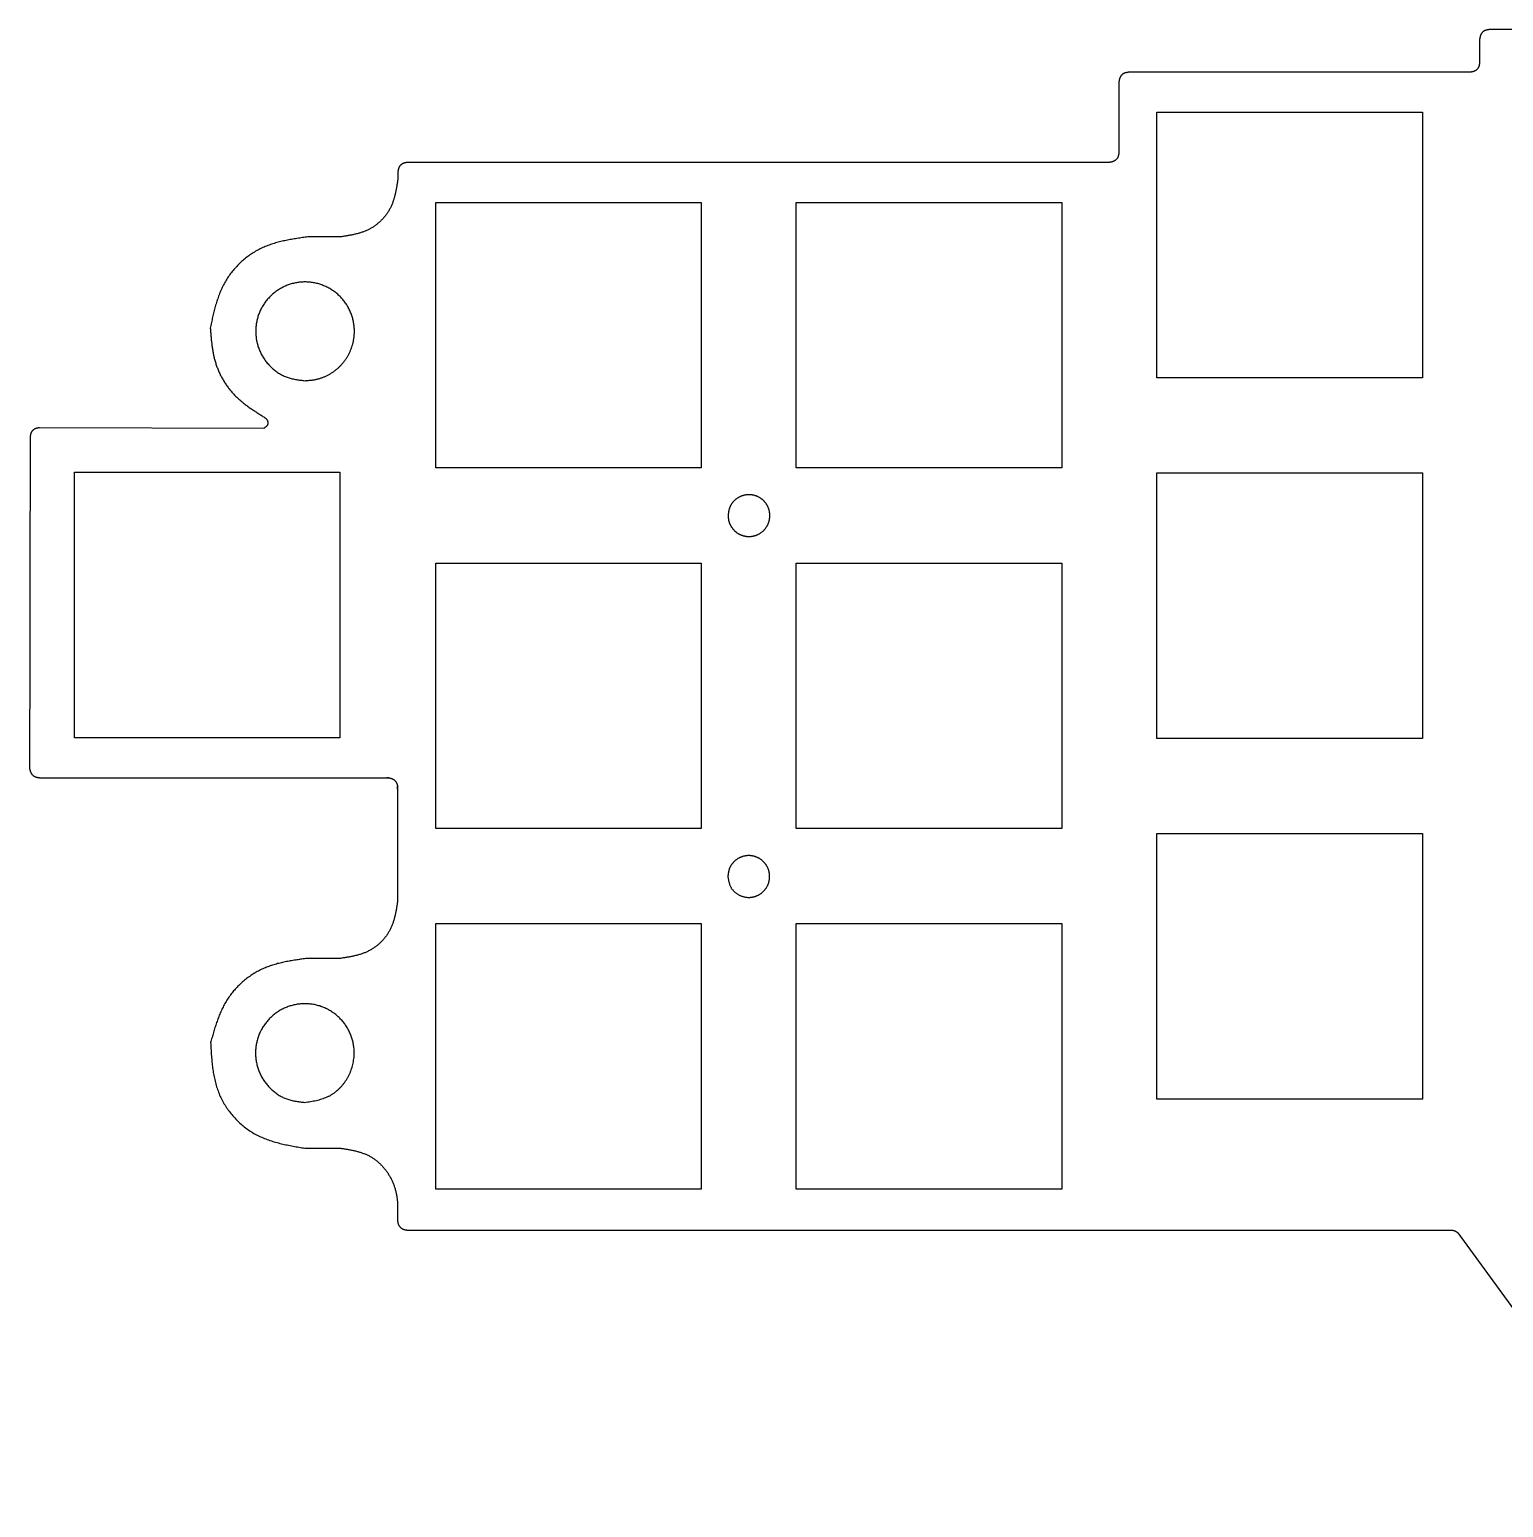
# Model space of a CAD drawing. Extents: x 29 to 184, y 142 to 240.
# Drawn here: x 28.8 to 106.5, y 156.7 to 234.5 of the extents above; entities that cross this region are included whole.
import ezdxf

# ---------------------------------------------------------------- set-up
doc = ezdxf.new("R2010")
doc.units = 0
doc.layers.get('0').update_dxf_attribs({"linetype": 'CONTINUOUS'})

msp = doc.modelspace()

# ---------------------------------------------------------------- linework, layer by layer
at = {"color": 1}
for points in [[(122.695516, 234.543752), (105.716746, 234.543752)], [(105.208759, 234.039292), (105.208759, 232.801074)], [(104.70077, 232.296614), (86.709553, 232.296614)], [(86.201566, 231.788627), (86.201566, 228.052803)], [(85.69358, 227.544816), (48.71281, 227.544816)], [(48.204823, 227.029773), (48.204823, 226.631144)], [(45.199231, 223.622024), (43.470663, 223.622024)], [(41.145915, 213.529305), (29.335211, 213.564582)], [(29.335211, 195.125349), (47.714474, 195.125349)], [(48.19424, 194.687916), (48.19424, 188.609707)], [(45.192177, 185.607641), (43.428332, 185.607641)], [(43.311918, 175.606643), (45.195704, 175.606643)], [(48.705753, 171.292278), (103.70949, 171.292278)], [(104.062259, 171.144114), (114.61005, 156.680587)]]:
    msp.add_lwpolyline(points, dxfattribs=at)
for points in [[(88.206599, 230.189277), (102.194805, 230.189277), (102.194805, 216.201073), (88.206599, 216.201073)], [(50.202801, 225.437482), (64.191004, 225.437482), (64.191004, 211.449276), (50.202801, 211.449276)], [(69.202938, 225.437482), (83.191141, 225.437482), (83.191141, 211.449276), (69.202938, 211.449276)], [(31.163861, 211.217363), (45.152067, 211.217363), (45.152067, 197.22916), (31.163861, 197.22916)], [(88.206599, 211.185613), (102.194805, 211.185613), (102.194805, 197.19741), (88.206599, 197.19741)], [(50.202801, 206.437342), (64.191004, 206.437342), (64.191004, 192.449139), (50.202801, 192.449139)], [(69.202938, 206.437342), (83.191141, 206.437342), (83.191141, 192.449139), (69.202938, 192.449139)], [(88.206599, 192.185479), (102.194805, 192.185479), (102.194805, 178.197273), (88.206599, 178.197273)], [(50.202801, 187.437211), (64.191004, 187.437211), (64.191004, 173.449008), (50.202801, 173.449008)], [(69.202938, 187.437211), (83.191141, 187.437211), (83.191141, 173.449008), (69.202938, 173.449008)]]:
    msp.add_lwpolyline(points, close=True, dxfattribs=at)
for points, knots in [([(105.716746, 234.543752), (105.706894, 234.542267), (105.68719, 234.539297), (105.65767, 234.534608), (105.628344, 234.52947), (105.599261, 234.523662), (105.570491, 234.516939), (105.542089, 234.509049), (105.514183, 234.499767), (105.486928, 234.488927), (105.460572, 234.47639), (105.435327, 234.462033), (105.411253, 234.44604), (105.388221, 234.428425), (105.366303, 234.409308), (105.345603, 234.388755), (105.326329, 234.366975), (105.308552, 234.344069), (105.292389, 234.32011), (105.277856, 234.294969), (105.265138, 234.268704), (105.254113, 234.241529), (105.244641, 234.213692), (105.236558, 234.185348), (105.229641, 234.156628), (105.223637, 234.127588), (105.218301, 234.0983), (105.213413, 234.068815), (105.21031, 234.049133), (105.208759, 234.039292)], [0, 0, 0, 0, 0.02989, 0.059778, 0.089668, 0.119204, 0.14874, 0.178283, 0.207605, 0.236923, 0.266224, 0.29509, 0.323974, 0.352864, 0.382017, 0.411164, 0.440316, 0.469205, 0.498088, 0.526953, 0.556248, 0.585561, 0.614879, 0.644418, 0.67395, 0.703482, 0.73337, 0.763256, 0.793144, 0.793144, 0.793144, 0.793144]), ([(86.709553, 232.296614), (86.699687, 232.295065), (86.679955, 232.291968), (86.650394, 232.287088), (86.621028, 232.281762), (86.591909, 232.275768), (86.563108, 232.268863), (86.534681, 232.260795), (86.506756, 232.251341), (86.479488, 232.240335), (86.453124, 232.227638), (86.427877, 232.213129), (86.403807, 232.196989), (86.380783, 232.179235), (86.35888, 232.159982), (86.338197, 232.1393), (86.318945, 232.117397), (86.301191, 232.094373), (86.285051, 232.070302), (86.270542, 232.045056), (86.257846, 232.018692), (86.246839, 231.991425), (86.237385, 231.9635), (86.229317, 231.935072), (86.222412, 231.906271), (86.216418, 231.877151), (86.211092, 231.847786), (86.206212, 231.818225), (86.203115, 231.798493), (86.201566, 231.788627)], [0, 0, 0, 0, 0.029961, 0.05992, 0.089882, 0.11949, 0.149098, 0.178713, 0.208109, 0.237501, 0.266876, 0.295821, 0.324783, 0.353752, 0.382983, 0.412208, 0.441439, 0.470408, 0.499371, 0.528316, 0.55769, 0.587082, 0.616478, 0.646094, 0.675702, 0.705311, 0.735272, 0.765231, 0.795191, 0.795191, 0.795191, 0.795191]), ([(105.208759, 232.801074), (105.207208, 232.791232), (105.204105, 232.771549), (105.199216, 232.742062), (105.193881, 232.712771), (105.187877, 232.683728), (105.18096, 232.655006), (105.172877, 232.62666), (105.163405, 232.59882), (105.152379, 232.571642), (105.139661, 232.545373), (105.125129, 232.520228), (105.108967, 232.496266), (105.09119, 232.473356), (105.071917, 232.451573), (105.051217, 232.431016), (105.029299, 232.411896), (105.006266, 232.39428), (104.982191, 232.378285), (104.956945, 232.363929), (104.930589, 232.351394), (104.903335, 232.340558), (104.87543, 232.33128), (104.847028, 232.323395), (104.818258, 232.316678), (104.789174, 232.310877), (104.759847, 232.305745), (104.730326, 232.301062), (104.710622, 232.298097), (104.70077, 232.296614)], [0, 0, 0, 0, 0.02989, 0.059778, 0.089668, 0.119203, 0.148737, 0.178279, 0.207599, 0.236915, 0.266214, 0.295081, 0.323967, 0.352858, 0.382013, 0.411162, 0.440317, 0.469209, 0.498095, 0.526962, 0.55626, 0.585576, 0.614896, 0.644439, 0.673973, 0.703508, 0.733398, 0.763286, 0.793175, 0.793175, 0.793175, 0.793175]), ([(48.71281, 227.544816), (48.702855, 227.543241), (48.682947, 227.54009), (48.653121, 227.535125), (48.623497, 227.529706), (48.594126, 227.523609), (48.565082, 227.516584), (48.536422, 227.508375), (48.508278, 227.498755), (48.48081, 227.487558), (48.45427, 227.474642), (48.428876, 227.459886), (48.404687, 227.443477), (48.381572, 227.425431), (48.359603, 227.40587), (48.338884, 227.384864), (48.319628, 227.362628), (48.301903, 227.339265), (48.285829, 227.314853), (48.271424, 227.289257), (48.258876, 227.262542), (48.248058, 227.234921), (48.238828, 227.206648), (48.231015, 227.177877), (48.224391, 227.148738), (48.218699, 227.119286), (48.21369, 227.08959), (48.209137, 227.059699), (48.206261, 227.039749), (48.204823, 227.029773)], [0, 0, 0, 0, 0.030235, 0.060469, 0.090705, 0.120578, 0.15045, 0.18033, 0.209983, 0.239632, 0.269263, 0.298456, 0.327666, 0.356883, 0.38637, 0.41585, 0.445336, 0.474553, 0.503764, 0.532956, 0.562587, 0.592237, 0.62189, 0.651771, 0.681643, 0.711516, 0.741751, 0.771985, 0.802221, 0.802221, 0.802221, 0.802221]), ([(86.201566, 228.052803), (86.200017, 228.042937), (86.19692, 228.023205), (86.192041, 227.993644), (86.186715, 227.964278), (86.180721, 227.935159), (86.173816, 227.906358), (86.165748, 227.87793), (86.156294, 227.850005), (86.145287, 227.822736), (86.132591, 227.796373), (86.118082, 227.771126), (86.101943, 227.747056), (86.084188, 227.724032), (86.064936, 227.702129), (86.044253, 227.681446), (86.02235, 227.662194), (85.999326, 227.644439), (85.975255, 227.6283), (85.950009, 227.613791), (85.923645, 227.601094), (85.896377, 227.590088), (85.868452, 227.580634), (85.840025, 227.572566), (85.811224, 227.565661), (85.782105, 227.559667), (85.752739, 227.554341), (85.723178, 227.549462), (85.703446, 227.546365), (85.69358, 227.544816)], [0, 0, 0, 0, 0.029961, 0.05992, 0.089882, 0.11949, 0.149098, 0.178714, 0.20811, 0.237502, 0.266877, 0.295822, 0.324784, 0.353753, 0.382984, 0.412209, 0.44144, 0.470409, 0.499372, 0.528317, 0.557691, 0.587083, 0.616479, 0.646095, 0.675702, 0.705311, 0.735272, 0.765231, 0.795192, 0.795192, 0.795192, 0.795192]), ([(48.204823, 226.631144), (48.195713, 226.572714), (48.177495, 226.455859), (48.14878, 226.280792), (48.117419, 226.10688), (48.0821, 225.934425), (48.041381, 225.763849), (47.993764, 225.595481), (47.937933, 225.430083), (47.872902, 225.268571), (47.797854, 225.112411), (47.712059, 224.962861), (47.6166, 224.820272), (47.511568, 224.683878), (47.39766, 224.554118), (47.275275, 224.431586), (47.145652, 224.317524), (47.009384, 224.212329), (46.86691, 224.116701), (46.717463, 224.030731), (46.561395, 223.955501), (46.399963, 223.890284), (46.234635, 223.834263), (46.066325, 223.786453), (45.895799, 223.74554), (45.723387, 223.710024), (45.549514, 223.678465), (45.374482, 223.649551), (45.257649, 223.6312), (45.199231, 223.622024)], [0, 0, 0, 0, 0.177406, 0.354801, 0.532208, 0.707523, 0.882837, 1.058198, 1.232255, 1.406286, 1.580216, 1.751596, 1.923081, 2.094604, 2.267679, 2.440716, 2.613791, 2.785312, 2.956796, 3.128175, 3.302099, 3.476126, 3.650177, 3.825535, 4.000846, 4.176158, 4.353563, 4.530956, 4.708358, 4.708358, 4.708358, 4.708358]), ([(43.470663, 223.622024), (43.374443, 223.608429), (43.182009, 223.58124), (42.893669, 223.538243), (42.607064, 223.490998), (42.322641, 223.437406), (42.041026, 223.375168), (41.7627, 223.301905), (41.488812, 223.215498), (41.220764, 223.114324), (40.960845, 222.997016), (40.710991, 222.862338), (40.471806, 222.711921), (40.242108, 222.545916), (40.022621, 222.365373), (39.81429, 222.170892), (39.619097, 221.964325), (39.437706, 221.746571), (39.271215, 221.518284), (39.119693, 221.278271), (38.984809, 221.027024), (38.865462, 220.766558), (38.760446, 220.499253), (38.668238, 220.226616), (38.586803, 219.949942), (38.513801, 219.669873), (38.446982, 219.38719), (38.384281, 219.102484), (38.343938, 218.912372), (38.323766, 218.817313)], [0, 0, 0, 0, 0.291527, 0.583037, 0.874566, 1.162893, 1.451218, 1.739616, 2.026035, 2.312416, 2.598643, 2.880867, 3.163251, 3.44569, 3.730522, 4.015297, 4.300129, 4.582568, 4.864952, 5.147176, 5.433403, 5.719783, 6.006203, 6.2946, 6.582925, 6.871252, 7.162781, 7.454291, 7.745818, 7.745818, 7.745818, 7.745818]), ([(43.318973, 216.044548), (43.280998, 216.048929), (43.205049, 216.057692), (43.091206, 216.071525), (42.977869, 216.086691), (42.865149, 216.103854), (42.753201, 216.123722), (42.642214, 216.147005), (42.532468, 216.174361), (42.424323, 216.206381), (42.318362, 216.243608), (42.215092, 216.286546), (42.114667, 216.334715), (42.016496, 216.388093), (41.920753, 216.446376), (41.827586, 216.509306), (41.737263, 216.576488), (41.64986, 216.647664), (41.565484, 216.722631), (41.483945, 216.801455), (41.405373, 216.883985), (41.329981, 216.970149), (41.258398, 217.059304), (41.190766, 217.151304), (41.127217, 217.245988), (41.067843, 217.343281), (41.012793, 217.443022), (40.962202, 217.545033), (40.916162, 217.649238), (40.874828, 217.755459), (40.838238, 217.863466), (40.806425, 217.973035), (40.779425, 218.083945), (40.757282, 218.195982), (40.740044, 218.308886), (40.727746, 218.422442), (40.720433, 218.536435), (40.718166, 218.649939), (40.720882, 218.762732), (40.728433, 218.874604), (40.740798, 218.986034), (40.757936, 219.096818), (40.779805, 219.206753), (40.806367, 219.315644), (40.83758, 219.423288), (40.873401, 219.529481), (40.914037, 219.634662), (40.959543, 219.738581), (41.009888, 219.841009), (41.06468, 219.941143), (41.123794, 220.038801), (41.187113, 220.133799), (41.254511, 220.225947), (41.325865, 220.315063), (41.401056, 220.400965), (41.479962, 220.483465), (41.562457, 220.562375), (41.648352, 220.637568), (41.737463, 220.708925), (41.829606, 220.776323), (41.924601, 220.839642), (42.022259, 220.898755), (42.122399, 220.953545), (42.224836, 221.003889), (42.328769, 221.049392), (42.433968, 221.090026), (42.540184, 221.125846), (42.647847, 221.157056), (42.756753, 221.183617), (42.866698, 221.205486), (42.977478, 221.222624), (43.08889, 221.23499), (43.200729, 221.242544), (43.313471, 221.245261), (43.426907, 221.242995), (43.540814, 221.235685), (43.654299, 221.223388), (43.767146, 221.206146), (43.879142, 221.184), (43.990063, 221.156994), (44.099697, 221.125171), (44.207828, 221.088571), (44.314238, 221.047238), (44.418705, 221.001213), (44.521041, 220.950624), (44.621064, 220.895597), (44.718591, 220.836255), (44.813442, 220.77272), (44.905429, 220.705118), (44.994372, 220.633573), (45.080088, 220.558208), (45.161907, 220.479615), (45.239715, 220.397993), (45.313464, 220.313593), (45.383509, 220.226089), (45.449733, 220.135654), (45.512016, 220.042457), (45.570246, 219.946665), (45.624303, 219.848448), (45.674071, 219.747981), (45.719708, 219.64481), (45.760996, 219.539072), (45.797801, 219.430955), (45.829833, 219.321332), (45.857062, 219.210424), (45.879446, 219.09844), (45.896939, 218.98564), (45.90951, 218.872237), (45.917118, 218.758455), (45.919432, 218.65715), (45.918183, 218.568556), (45.914879, 218.492724), (45.909352, 218.417048), (45.901615, 218.341589), (45.891679, 218.26641), (45.879554, 218.19156), (45.865251, 218.117105), (45.848783, 218.043107), (45.830212, 217.969821), (45.809571, 217.897304), (45.786902, 217.825609), (45.762173, 217.754591), (45.735406, 217.684309), (45.706625, 217.614819), (45.675852, 217.54618), (45.643112, 217.478451), (45.608428, 217.411688), (45.571722, 217.34577), (45.532999, 217.280765), (45.492279, 217.216737), (45.449711, 217.15393), (45.405334, 217.092395), (45.359184, 217.032186), (45.311304, 216.973367), (45.261733, 216.915991), (45.210507, 216.860113), (45.157662, 216.805789), (45.103238, 216.753074), (45.047298, 216.701996), (44.989879, 216.652559), (44.93104, 216.604791), (44.870844, 216.558716), (44.809328, 216.514336), (44.746546, 216.471676), (44.682559, 216.430756), (44.617607, 216.391703), (44.551757, 216.35452), (44.485037, 216.319276), (44.417367, 216.285999), (44.348779, 216.254774), (44.2793, 216.2257), (44.209021, 216.198903), (44.137992, 216.174481), (44.066273, 216.152542), (43.993676, 216.133134), (43.920264, 216.116402), (43.846191, 216.102075), (43.771644, 216.089876), (43.696732, 216.079516), (43.621537, 216.070692), (43.546114, 216.063091), (43.470508, 216.056401), (43.394752, 216.05032), (43.344233, 216.046472), (43.318973, 216.044548)], [0, 0, 0, 0, 0.114681, 0.229357, 0.344037, 0.457712, 0.571388, 0.685085, 0.797853, 0.910608, 1.023322, 1.134619, 1.245959, 1.357312, 1.469711, 1.582095, 1.694475, 1.807307, 1.920141, 2.03298, 2.147439, 2.261895, 2.376349, 2.490346, 2.604344, 2.718343, 2.832176, 2.946007, 3.059834, 3.173831, 3.287831, 3.401833, 3.516002, 3.630169, 3.744338, 3.85853, 3.972721, 4.086908, 4.198999, 4.311091, 4.423183, 4.535238, 4.647293, 4.759348, 4.871386, 4.983423, 5.095459, 5.209552, 5.323648, 5.437746, 5.551877, 5.666006, 5.780137, 5.894262, 6.008387, 6.122509, 6.236628, 6.35075, 6.464872, 6.579, 6.693127, 6.807255, 6.921359, 7.035463, 7.149563, 7.26162, 7.373679, 7.485738, 7.597803, 7.709868, 7.821933, 7.933993, 8.046052, 8.15811, 8.272212, 8.386317, 8.500423, 8.614551, 8.728678, 8.842806, 8.956927, 9.071048, 9.185165, 9.299283, 9.413404, 9.527526, 9.641654, 9.755782, 9.869911, 9.984013, 10.098114, 10.212211, 10.324257, 10.436304, 10.548352, 10.660411, 10.77247, 10.884529, 10.996613, 11.108696, 11.220777, 11.334948, 11.449123, 11.563297, 11.677459, 11.79162, 11.905787, 12.019798, 12.133803, 12.247788, 12.323686, 12.399577, 12.475467, 12.551287, 12.627109, 12.702932, 12.77873, 12.854527, 12.930324, 13.005506, 13.080689, 13.155872, 13.231075, 13.306279, 13.381483, 13.456707, 13.531931, 13.607155, 13.683023, 13.758891, 13.83476, 13.910611, 13.986461, 14.062313, 14.138107, 14.213902, 14.289695, 14.365434, 14.441175, 14.516915, 14.592711, 14.668506, 14.744301, 14.820244, 14.896187, 14.972132, 15.04758, 15.123026, 15.198472, 15.273774, 15.349077, 15.424385, 15.499376, 15.574364, 15.649339, 15.724765, 15.800201, 15.875641, 15.951352, 16.027057, 16.102761, 16.17876, 16.254758, 16.330757, 16.330757, 16.330757, 16.330757]), ([(38.323766, 218.817313), (38.329405, 218.745576), (38.340684, 218.602105), (38.35885, 218.386997), (38.379469, 218.172536), (38.403756, 217.958882), (38.432988, 217.746261), (38.468466, 217.534819), (38.51142, 217.324999), (38.562925, 217.117376), (38.623953, 216.913016), (38.695438, 216.712744), (38.776821, 216.516958), (38.868035, 216.325156), (38.968715, 216.137769), (39.078655, 215.955269), (39.197243, 215.778671), (39.324159, 215.608377), (39.459193, 215.444911), (39.602819, 215.288098), (39.754948, 215.138618), (39.914412, 214.99603), (40.079817, 214.859976), (40.250147, 214.729768), (40.424452, 214.604549), (40.601933, 214.483146), (40.782021, 214.364882), (40.963161, 214.247459), (41.094597, 214.167202), (41.170902, 214.11576), (41.195706, 214.098706), (41.219813, 214.081229), (41.24303, 214.063109), (41.265041, 214.044023), (41.285532, 214.023633), (41.304092, 214.001773), (41.320379, 213.978485), (41.33399, 213.953768), (41.344469, 213.927781), (41.352059, 213.900997), (41.357073, 213.873368), (41.359625, 213.845183), (41.359625, 213.816661), (41.357073, 213.788477), (41.352059, 213.760848), (41.34447, 213.734064), (41.333991, 213.708078), (41.320379, 213.683361), (41.304092, 213.660072), (41.285532, 213.638212), (41.265041, 213.617821), (41.243031, 213.598735), (41.219814, 213.580615), (41.195704, 213.563141), (41.17091, 213.546071), (41.154247, 213.534894), (41.145915, 213.529305)], [0, 0, 0, 0, 0.215874, 0.431741, 0.647615, 0.862201, 1.076787, 1.291404, 1.505281, 1.719142, 1.932948, 2.144839, 2.356792, 2.568762, 2.781739, 2.994697, 3.207674, 3.419644, 3.631596, 3.843487, 4.057293, 4.271154, 4.485031, 4.699648, 4.914234, 5.12882, 5.344693, 5.56056, 5.776435, 5.806533, 5.836629, 5.866735, 5.895848, 5.924955, 5.954083, 5.982484, 6.010873, 6.039199, 6.066942, 6.094745, 6.122574, 6.151066, 6.179531, 6.208023, 6.235852, 6.263655, 6.291398, 6.319724, 6.348113, 6.376515, 6.405642, 6.43475, 6.463862, 6.493968, 6.524065, 6.554163, 6.554163, 6.554163, 6.554163]), ([(29.335211, 213.564582), (29.325452, 213.563436), (29.305934, 213.561143), (29.276684, 213.557465), (29.247621, 213.553326), (29.218788, 213.548502), (29.190249, 213.542739), (29.162053, 213.535778), (29.134324, 213.527389), (29.107218, 213.5174), (29.080984, 213.505666), (29.055837, 213.492057), (29.031843, 213.476767), (29.008868, 213.459819), (28.98699, 213.441336), (28.966314, 213.421382), (28.947064, 213.400175), (28.929309, 213.377817), (28.913176, 213.354382), (28.898681, 213.329734), (28.88602, 213.303933), (28.875073, 213.277199), (28.865702, 213.249786), (28.857742, 213.221855), (28.850966, 213.193539), (28.845118, 213.164896), (28.839947, 213.135998), (28.83523, 213.106899), (28.832244, 213.087475), (28.830751, 213.077762)], [0, 0, 0, 0, 0.029479, 0.058957, 0.088437, 0.117542, 0.146647, 0.17576, 0.204638, 0.233512, 0.262367, 0.29078, 0.319212, 0.347651, 0.376366, 0.405074, 0.433789, 0.462228, 0.49066, 0.519074, 0.54793, 0.576804, 0.605683, 0.634797, 0.663902, 0.693008, 0.722488, 0.751965, 0.781445, 0.781445, 0.781445, 0.781445]), ([(28.830751, 213.077762), (28.830503, 212.86461), (28.830007, 212.438306), (28.829258, 211.798851), (28.828499, 211.159395), (28.827724, 210.51994), (28.826929, 209.880484), (28.826108, 209.241029), (28.825257, 208.601573), (28.82437, 207.962118), (28.823336, 207.249263), (28.822129, 206.463009), (28.820737, 205.603356), (28.819282, 204.743703), (28.817777, 203.88405), (28.81623, 203.024397), (28.814654, 202.164744), (28.813057, 201.305091), (28.811451, 200.445439), (28.810106, 199.725035), (28.809026, 199.143881), (28.808208, 198.701976), (28.807393, 198.260072), (28.806579, 197.818167), (28.805768, 197.376262), (28.804957, 196.934357), (28.804148, 196.492452), (28.803339, 196.050548), (28.8028, 195.755945), (28.802531, 195.608643)], [0, 0, 0, 0, 0.639456, 1.278912, 1.918368, 2.557824, 3.19728, 3.836736, 4.476192, 5.115648, 5.755104, 6.614759, 7.474413, 8.334067, 9.193721, 10.053376, 10.91303, 11.772684, 12.632338, 13.491993, 13.933898, 14.375804, 14.81771, 15.259615, 15.701521, 16.143426, 16.585332, 17.027237, 17.469142, 17.469142, 17.469142, 17.469142]), ([(65.606915, 208.936253), (65.60877, 208.952329), (65.612479, 208.984481), (65.618335, 209.032675), (65.624756, 209.080655), (65.632021, 209.128374), (65.640432, 209.175765), (65.650289, 209.22275), (65.66187, 209.26921), (65.675425, 209.314992), (65.691185, 209.35985), (65.709362, 209.403568), (65.729754, 209.446082), (65.752351, 209.487641), (65.777025, 209.528173), (65.803665, 209.567614), (65.832106, 209.605851), (65.862237, 209.642852), (65.893974, 209.678572), (65.927343, 209.71309), (65.962281, 209.746353), (65.998757, 209.778269), (66.0365, 209.808573), (66.075447, 209.837204), (66.11553, 209.864107), (66.156718, 209.889242), (66.198942, 209.912547), (66.242127, 209.933964), (66.286241, 209.953454), (66.331208, 209.970952), (66.376932, 209.986442), (66.423316, 209.99991), (66.470269, 210.01134), (66.517699, 210.020714), (66.565495, 210.028011), (66.613568, 210.033218), (66.661825, 210.036313), (66.709875, 210.037273), (66.757625, 210.036123), (66.804984, 210.032926), (66.852157, 210.027692), (66.899057, 210.020437), (66.945597, 210.011178), (66.991694, 209.999934), (67.037264, 209.98672), (67.08222, 209.971556), (67.126747, 209.954353), (67.17074, 209.935089), (67.214101, 209.913776), (67.256492, 209.890581), (67.297834, 209.865555), (67.33805, 209.83875), (67.37706, 209.810218), (67.414786, 209.780011), (67.451152, 209.748179), (67.486077, 209.714776), (67.519482, 209.679853), (67.551315, 209.64349), (67.581522, 209.605766), (67.610054, 209.566758), (67.63686, 209.526544), (67.661885, 209.485201), (67.685079, 209.442809), (67.706392, 209.399443), (67.725655, 209.355444), (67.742857, 209.31091), (67.758021, 209.265944), (67.771233, 209.220366), (67.782477, 209.174262), (67.791735, 209.127718), (67.798991, 209.080821), (67.804226, 209.033656), (67.807424, 208.98631), (67.808574, 208.938582), (67.807615, 208.890561), (67.80452, 208.84234), (67.799314, 208.794297), (67.792015, 208.746524), (67.78264, 208.699112), (67.771207, 208.652155), (67.757735, 208.605743), (67.742241, 208.559967), (67.724743, 208.514919), (67.705259, 208.470694), (67.683843, 208.427372), (67.660548, 208.385028), (67.635427, 208.343741), (67.60853, 208.303588), (67.579911, 208.264646), (67.549624, 208.226993), (67.517718, 208.190706), (67.484446, 208.156069), (67.449893, 208.12313), (67.414163, 208.091909), (67.37712, 208.062256), (67.338835, 208.034222), (67.299381, 208.007855), (67.258829, 207.983204), (67.21725, 207.96032), (67.174719, 207.939252), (67.131042, 207.919932), (67.08628, 207.902453), (67.04051, 207.886872), (66.994102, 207.873312), (66.947151, 207.861785), (66.899743, 207.852308), (66.851991, 207.844903), (66.803983, 207.839581), (66.755815, 207.83636), (66.712929, 207.835381), (66.675424, 207.83591), (66.64332, 207.837309), (66.611284, 207.839648), (66.579339, 207.842923), (66.547513, 207.847129), (66.515826, 207.852262), (66.484307, 207.858317), (66.452981, 207.865288), (66.421956, 207.87315), (66.391256, 207.881889), (66.360905, 207.891485), (66.33084, 207.901954), (66.301087, 207.913286), (66.27167, 207.92547), (66.242613, 207.938497), (66.21394, 207.952357), (66.185677, 207.96704), (66.157772, 207.982579), (66.130253, 207.998972), (66.103147, 208.01621), (66.076559, 208.034231), (66.050509, 208.053018), (66.02502, 208.072555), (66.00012, 208.092824), (65.97583, 208.11381), (65.952175, 208.135496), (65.929178, 208.157867), (65.906861, 208.180907), (65.885238, 208.204588), (65.86431, 208.228896), (65.844088, 208.253804), (65.824582, 208.279287), (65.805795, 208.30533), (65.787735, 208.331907), (65.770412, 208.358996), (65.753879, 208.386492), (65.738138, 208.414369), (65.723218, 208.442614), (65.70913, 208.471261), (65.695912, 208.500297), (65.683604, 208.52971), (65.672259, 208.559462), (65.66192, 208.589531), (65.652633, 208.619893), (65.644417, 208.650626), (65.637333, 208.681704), (65.631268, 208.713062), (65.626103, 208.74462), (65.621718, 208.776333), (65.617982, 208.808166), (65.614764, 208.840096), (65.611933, 208.872102), (65.609359, 208.904173), (65.60773, 208.925559), (65.606915, 208.936253)], [0, 0, 0, 0, 0.048549, 0.097095, 0.145644, 0.193767, 0.24189, 0.290022, 0.337761, 0.385495, 0.433211, 0.480328, 0.527462, 0.574602, 0.622185, 0.669761, 0.717336, 0.765102, 0.812869, 0.860638, 0.909093, 0.957547, 1.005999, 1.054258, 1.102518, 1.150778, 1.198968, 1.247157, 1.295344, 1.343603, 1.391864, 1.440125, 1.488457, 1.536789, 1.585121, 1.633462, 1.681803, 1.730142, 1.777595, 1.825048, 1.872501, 1.919938, 1.967375, 2.014813, 2.062243, 2.109673, 2.157102, 2.205401, 2.253703, 2.302004, 2.35032, 2.398636, 2.446951, 2.495265, 2.543578, 2.591891, 2.640201, 2.688513, 2.736826, 2.78514, 2.833454, 2.881768, 2.930073, 2.978377, 3.02668, 3.074118, 3.121557, 3.168996, 3.216438, 3.263879, 3.31132, 3.358759, 3.406198, 3.453637, 3.50194, 3.550245, 3.598551, 3.646866, 3.69518, 3.743495, 3.791807, 3.840118, 3.888429, 3.936739, 3.985051, 4.033363, 4.081678, 4.129992, 4.178307, 4.226611, 4.274914, 4.323216, 4.370649, 4.418083, 4.465517, 4.512956, 4.560394, 4.607833, 4.655283, 4.702731, 4.75018, 4.798512, 4.846847, 4.895181, 4.94351, 4.991839, 5.04017, 5.088435, 5.136698, 5.184952, 5.217083, 5.249211, 5.281338, 5.313436, 5.345534, 5.377632, 5.40972, 5.441808, 5.473896, 5.505724, 5.537552, 5.569379, 5.601216, 5.633052, 5.664889, 5.696734, 5.728579, 5.760424, 5.792541, 5.82466, 5.856778, 5.888888, 5.920999, 5.953109, 5.985196, 6.017283, 6.049369, 6.081432, 6.113496, 6.14556, 6.177647, 6.209734, 6.24182, 6.27397, 6.306119, 6.33827, 6.37021, 6.402149, 6.434088, 6.465966, 6.497845, 6.529726, 6.561473, 6.593218, 6.624958, 6.656889, 6.688823, 6.72076, 6.752811, 6.78486, 6.816908, 6.849081, 6.881254, 6.913428, 6.913428, 6.913428, 6.913428]), ([(28.802531, 195.608643), (28.804788, 195.599001), (28.809302, 195.579718), (28.816292, 195.550845), (28.823692, 195.522183), (28.831711, 195.493795), (28.840573, 195.465766), (28.850512, 195.438163), (28.861731, 195.411121), (28.874381, 195.384793), (28.88858, 195.359422), (28.904436, 195.335211), (28.921783, 195.312207), (28.940616, 195.290291), (28.960826, 195.269526), (28.982344, 195.250003), (29.00497, 195.231902), (29.02861, 195.215282), (29.053188, 195.200248), (29.078822, 195.186815), (29.10545, 195.175144), (29.13288, 195.165108), (29.160883, 195.156565), (29.189319, 195.14935), (29.218075, 195.143249), (29.247107, 195.138022), (29.276351, 195.133437), (29.305766, 195.129282), (29.325396, 195.12666), (29.335211, 195.125349)], [0, 0, 0, 0, 0.029707, 0.059413, 0.08912, 0.118509, 0.147897, 0.177293, 0.206494, 0.23569, 0.264872, 0.29365, 0.322445, 0.351245, 0.380284, 0.409317, 0.438355, 0.467155, 0.49595, 0.524729, 0.55391, 0.583105, 0.612305, 0.641701, 0.671089, 0.700477, 0.730184, 0.759889, 0.789596, 0.789596, 0.789596, 0.789596]), ([(47.714474, 195.125349), (47.712975, 195.125349), (47.709976, 195.125349), (47.705475, 195.125349), (47.700875, 195.125349), (47.696179, 195.125349), (47.691395, 195.125349), (47.686443, 195.125349), (47.681312, 195.125349), (47.675963, 195.125349), (47.670339, 195.125349), (47.664483, 195.125349), (47.65857, 195.125349), (47.653147, 195.125349), (47.648067, 195.12535), (47.642683, 195.12535), (47.637423, 195.125349), (47.631942, 195.125349), (47.629543, 195.125348), (47.625979, 195.125349), (47.628676, 195.125351), (47.630376, 195.125351), (47.636983, 195.125348), (47.645672, 195.125313), (47.65702, 195.125253), (47.668799, 195.125331), (47.682408, 195.125728), (47.698196, 195.125982), (47.717939, 195.125479), (47.740931, 195.122457), (47.766699, 195.116679), (47.79201, 195.110036), (47.817396, 195.103845), (47.842735, 195.097493), (47.86786, 195.090387), (47.892523, 195.081959), (47.916621, 195.072189), (47.940009, 195.061072), (47.962584, 195.048603), (47.984291, 195.034869), (48.005204, 195.019849), (48.025252, 195.003595), (48.044366, 194.986161), (48.0624, 194.967693), (48.079303, 194.948264), (48.094991, 194.927923), (48.109466, 194.90658), (48.122606, 194.884268), (48.134502, 194.861151), (48.145249, 194.837423), (48.154968, 194.813212), (48.163841, 194.788628), (48.171979, 194.763725), (48.179837, 194.738613), (48.186554, 194.71321), (48.196773, 194.686484), (48.193536, 194.656491), (48.194412, 194.626452), (48.194212, 194.60057), (48.194247, 194.578168), (48.194237, 194.556484), (48.19424, 194.539865), (48.19424, 194.527228), (48.19424, 194.52398), (48.19424, 194.518828), (48.19424, 194.525638), (48.19424, 194.530222), (48.19424, 194.540695), (48.19424, 194.550745), (48.19424, 194.56103), (48.19424, 194.570736), (48.19424, 194.581098), (48.19424, 194.592397), (48.19424, 194.603586), (48.19424, 194.614332), (48.19424, 194.624553), (48.19424, 194.634357), (48.19424, 194.643819), (48.19424, 194.652959), (48.19424, 194.661933), (48.19424, 194.670722), (48.19424, 194.679322), (48.19424, 194.685052), (48.19424, 194.687916)], [0, 0, 0, 0, 0.004497, 0.008997, 0.013502, 0.018297, 0.023086, 0.027853, 0.033153, 0.038478, 0.0439, 0.050026, 0.056045, 0.061644, 0.066287, 0.071309, 0.077692, 0.082513, 0.086478, 0.087801, 0.089031, 0.091478, 0.094446, 0.107753, 0.118406, 0.128238, 0.143156, 0.159222, 0.175615, 0.202358, 0.228619, 0.254801, 0.280862, 0.307007, 0.333169, 0.359167, 0.385156, 0.411138, 0.436805, 0.462479, 0.488152, 0.514007, 0.539862, 0.565721, 0.591401, 0.617076, 0.642739, 0.668717, 0.694706, 0.720699, 0.746831, 0.772958, 0.799084, 0.825446, 0.851807, 0.878168, 0.90988, 0.940433, 0.968668, 0.987394, 1.007775, 1.033233, 1.038907, 1.043582, 1.04593, 1.04846, 1.056035, 1.065246, 1.07744, 1.087037, 1.095908, 1.106606, 1.118106, 1.129811, 1.14017, 1.150345, 1.160473, 1.169581, 1.178732, 1.187894, 1.196503, 1.205101, 1.213693, 1.213693, 1.213693, 1.213693]), ([(65.596332, 189.922007), (65.598187, 189.938083), (65.601896, 189.970235), (65.607752, 190.018429), (65.614173, 190.066409), (65.621438, 190.114127), (65.629849, 190.161519), (65.639705, 190.208504), (65.651286, 190.254964), (65.664841, 190.300746), (65.680601, 190.345603), (65.698778, 190.389321), (65.71917, 190.431835), (65.741767, 190.473394), (65.766441, 190.513926), (65.793081, 190.553366), (65.821523, 190.591604), (65.851654, 190.628605), (65.883391, 190.664325), (65.91676, 190.698843), (65.951698, 190.732106), (65.988174, 190.764022), (66.025917, 190.794326), (66.064864, 190.822957), (66.104947, 190.84986), (66.146135, 190.874995), (66.188359, 190.8983), (66.231544, 190.919717), (66.275658, 190.939207), (66.320625, 190.956706), (66.366349, 190.972195), (66.412734, 190.985663), (66.459686, 190.997093), (66.507116, 191.006467), (66.554912, 191.013765), (66.602985, 191.018972), (66.651242, 191.022067), (66.699292, 191.023027), (66.747042, 191.021877), (66.794401, 191.01868), (66.841575, 191.013446), (66.888474, 191.006191), (66.935014, 190.996932), (66.981111, 190.985688), (67.026681, 190.972474), (67.071637, 190.95731), (67.116164, 190.940107), (67.160157, 190.920843), (67.203518, 190.899529), (67.245909, 190.876334), (67.287251, 190.851309), (67.327467, 190.824504), (67.366477, 190.795972), (67.404203, 190.765765), (67.440568, 190.733934), (67.475494, 190.70053), (67.508899, 190.665607), (67.540732, 190.629244), (67.57094, 190.59152), (67.599472, 190.552512), (67.626277, 190.512297), (67.651302, 190.470955), (67.674496, 190.428562), (67.695809, 190.385196), (67.715072, 190.341197), (67.732274, 190.296662), (67.747438, 190.251697), (67.760651, 190.206119), (67.771895, 190.160015), (67.781153, 190.11347), (67.788408, 190.066573), (67.793643, 190.019408), (67.796841, 189.972063), (67.797991, 189.924335), (67.797032, 189.876314), (67.793936, 189.828093), (67.78873, 189.780051), (67.78143, 189.732279), (67.772055, 189.684868), (67.760622, 189.637911), (67.74715, 189.591498), (67.731657, 189.545722), (67.71416, 189.500673), (67.694678, 189.456446), (67.673264, 189.413121), (67.649971, 189.370775), (67.624851, 189.329486), (67.597955, 189.289331), (67.569337, 189.250389), (67.539048, 189.212737), (67.507141, 189.176454), (67.473864, 189.141822), (67.439304, 189.108891), (67.403566, 189.077679), (67.366515, 189.048036), (67.328224, 189.020009), (67.288767, 188.993647), (67.248215, 188.968997), (67.206642, 188.946109), (67.164121, 188.925028), (67.120462, 188.905688), (67.075724, 188.888178), (67.029982, 188.872561), (66.983599, 188.858964), (66.936665, 188.847408), (66.889271, 188.837914), (66.841515, 188.830505), (66.793487, 188.825201), (66.745277, 188.822026), (66.691624, 188.820891), (66.632614, 188.822745), (66.568484, 188.828565), (66.504718, 188.838129), (66.441536, 188.851393), (66.37915, 188.868293), (66.317702, 188.88878), (66.257398, 188.9128), (66.19844, 188.940288), (66.141607, 188.970851), (66.08704, 189.004307), (66.03487, 189.040481), (65.984949, 189.079471), (65.937447, 189.121162), (65.892591, 189.165501), (65.850774, 189.212273), (65.812222, 189.261342), (65.777219, 189.31257), (65.745702, 189.366498), (65.718168, 189.42304), (65.694341, 189.481709), (65.673881, 189.541981), (65.65641, 189.603504), (65.64146, 189.665996), (65.628488, 189.729261), (65.616957, 189.793144), (65.606389, 189.857535), (65.599684, 189.900516), (65.596332, 189.922007)], [0, 0, 0, 0, 0.048549, 0.097095, 0.145643, 0.193766, 0.24189, 0.290022, 0.337761, 0.385495, 0.43321, 0.480327, 0.527461, 0.574601, 0.622184, 0.66976, 0.717335, 0.765101, 0.812868, 0.860638, 0.909093, 0.957546, 1.005999, 1.054258, 1.102517, 1.150777, 1.198967, 1.247156, 1.295343, 1.343602, 1.391863, 1.440125, 1.488457, 1.536788, 1.58512, 1.633461, 1.681802, 1.730142, 1.777594, 1.825047, 1.872501, 1.919938, 1.967375, 2.014812, 2.062242, 2.109672, 2.157101, 2.205401, 2.253702, 2.302004, 2.35032, 2.398635, 2.446951, 2.495265, 2.543578, 2.591889, 2.640201, 2.688513, 2.736825, 2.78514, 2.833454, 2.881768, 2.930073, 2.978378, 3.026681, 3.074119, 3.121558, 3.168997, 3.216439, 3.26388, 3.311322, 3.358761, 3.4062, 3.453638, 3.501941, 3.550245, 3.59855, 3.646864, 3.695178, 3.743493, 3.791805, 3.840117, 3.888428, 3.93674, 3.985053, 4.033366, 4.081682, 4.129997, 4.178312, 4.226615, 4.274918, 4.323219, 4.370652, 4.418085, 4.465519, 4.512959, 4.560397, 4.607837, 4.655282, 4.702727, 4.750171, 4.798489, 4.846808, 4.895128, 4.943449, 4.991769, 5.040087, 5.088384, 5.136681, 5.184984, 5.249327, 5.313688, 5.378054, 5.442658, 5.507256, 5.571854, 5.636869, 5.701885, 5.766902, 5.830354, 5.893804, 5.957253, 6.02028, 6.083307, 6.146351, 6.208375, 6.270382, 6.332343, 6.395589, 6.458882, 6.522189, 6.586445, 6.650679, 6.714912, 6.780164, 6.845412, 6.910665, 6.910665, 6.910665, 6.910665]), ([(48.19424, 188.609707), (48.185088, 188.551401), (48.166786, 188.434791), (48.137949, 188.260094), (48.106474, 188.086551), (48.071053, 187.914464), (48.030248, 187.744256), (47.982566, 187.576257), (47.926693, 187.411228), (47.861649, 187.250082), (47.786617, 187.094281), (47.700871, 186.945078), (47.60549, 186.802827), (47.500565, 186.666761), (47.38679, 186.537319), (47.264564, 186.415093), (47.135122, 186.301318), (46.999056, 186.196393), (46.856804, 186.101012), (46.707602, 186.015266), (46.551801, 185.940234), (46.390655, 185.87519), (46.225626, 185.819317), (46.057627, 185.771634), (45.887419, 185.730829), (45.715333, 185.695408), (45.54179, 185.663932), (45.367092, 185.635095), (45.250483, 185.616792), (45.192177, 185.607641)], [0, 0, 0, 0, 0.17706, 0.35411, 0.531173, 0.70615, 0.881126, 1.056149, 1.229871, 1.403569, 1.577164, 1.748222, 1.919385, 2.090584, 2.263331, 2.43604, 2.608787, 2.779986, 2.951149, 3.122207, 3.295802, 3.4695, 3.643222, 3.818245, 3.993221, 4.168198, 4.345261, 4.522311, 4.699371, 4.699371, 4.699371, 4.699371]), ([(43.428332, 185.607641), (43.337015, 185.59512), (43.154385, 185.570079), (42.880714, 185.530521), (42.608534, 185.487114), (42.338235, 185.437953), (42.070357, 185.380974), (41.805309, 185.314044), (41.544078, 185.235243), (41.287876, 185.143055), (41.038723, 185.036197), (40.798295, 184.913482), (40.567161, 184.776267), (40.344305, 184.624674), (40.130395, 184.459585), (39.926265, 184.281502), (39.733681, 184.091968), (39.553256, 183.891738), (39.385952, 183.681356), (39.231754, 183.4598), (39.092082, 183.227447), (38.965989, 182.986121), (38.852476, 182.737996), (38.750207, 182.484479), (38.657412, 182.226807), (38.572036, 181.965676), (38.492104, 181.701901), (38.415783, 181.436127), (38.366197, 181.258583), (38.341403, 181.169809)], [0, 0, 0, 0, 0.276514, 0.553014, 0.82953, 1.103329, 1.377127, 1.650988, 1.923195, 2.19537, 2.467418, 2.735934, 3.004585, 3.273281, 3.544024, 3.814721, 4.085465, 4.354161, 4.622812, 4.891329, 5.163375, 5.43555, 5.707757, 5.981618, 6.255416, 6.529216, 6.805732, 7.082232, 7.358746, 7.358746, 7.358746, 7.358746]), ([(43.30839, 178.019582), (43.270415, 178.023963), (43.194466, 178.032726), (43.080623, 178.046559), (42.967286, 178.061725), (42.854566, 178.078888), (42.742618, 178.098757), (42.631631, 178.122039), (42.521885, 178.149395), (42.41374, 178.181415), (42.307779, 178.218643), (42.204508, 178.26158), (42.104083, 178.309749), (42.005913, 178.363127), (41.91017, 178.421411), (41.817003, 178.48434), (41.72668, 178.551523), (41.639277, 178.622699), (41.554901, 178.697666), (41.473362, 178.776489), (41.39479, 178.85902), (41.319398, 178.945183), (41.247815, 179.034338), (41.180183, 179.126338), (41.116634, 179.221022), (41.05726, 179.318315), (41.00221, 179.418056), (40.951619, 179.520067), (40.905579, 179.624272), (40.864245, 179.730493), (40.827655, 179.8385), (40.795842, 179.948069), (40.768842, 180.058979), (40.746699, 180.171016), (40.729461, 180.28392), (40.717163, 180.397476), (40.70985, 180.511469), (40.707583, 180.624973), (40.710299, 180.737766), (40.71785, 180.849638), (40.730215, 180.961069), (40.747353, 181.071853), (40.769222, 181.181788), (40.795784, 181.290679), (40.826997, 181.398323), (40.862818, 181.504516), (40.903454, 181.609697), (40.94896, 181.713616), (40.999305, 181.816044), (41.054097, 181.916178), (41.113211, 182.013835), (41.17653, 182.108833), (41.243928, 182.20098), (41.315282, 182.290097), (41.390473, 182.375999), (41.469378, 182.458499), (41.551873, 182.537409), (41.637768, 182.612602), (41.726879, 182.683959), (41.819022, 182.751357), (41.914017, 182.814675), (42.011675, 182.873788), (42.111815, 182.928579), (42.214253, 182.978922), (42.318186, 183.024426), (42.423385, 183.06506), (42.529602, 183.10088), (42.637265, 183.132092), (42.746171, 183.158652), (42.856117, 183.180522), (42.966897, 183.19766), (43.078308, 183.210026), (43.190146, 183.217579), (43.302888, 183.220296), (43.416323, 183.218029), (43.530228, 183.210717), (43.643712, 183.198419), (43.756558, 183.181176), (43.868553, 183.159029), (43.979475, 183.132023), (44.08911, 183.1002), (44.197242, 183.063603), (44.303656, 183.022272), (44.408127, 182.976252), (44.510469, 182.925668), (44.610497, 182.870646), (44.708029, 182.811308), (44.802884, 182.747775), (44.894871, 182.680174), (44.98381, 182.608626), (45.069519, 182.533255), (45.151326, 182.45465), (45.229115, 182.373012), (45.302842, 182.288593), (45.372865, 182.201072), (45.43907, 182.110623), (45.501342, 182.017417), (45.559569, 181.921627), (45.613637, 181.823423), (45.663432, 181.722981), (45.709117, 181.619851), (45.750478, 181.514172), (45.787367, 181.406122), (45.819486, 181.296556), (45.846784, 181.185689), (45.869211, 181.073735), (45.886713, 180.960927), (45.899241, 180.847477), (45.906741, 180.733596), (45.909421, 180.606859), (45.905041, 180.467467), (45.891295, 180.315981), (45.868702, 180.165353), (45.837371, 180.016107), (45.797448, 179.868738), (45.749056, 179.723588), (45.692315, 179.58114), (45.627385, 179.44187), (45.555188, 179.30762), (45.47616, 179.178723), (45.390711, 179.055487), (45.29861, 178.937564), (45.200127, 178.825356), (45.09539, 178.7194), (44.984907, 178.620621), (44.868998, 178.529554), (44.747987, 178.446869), (44.6206, 178.372421), (44.487038, 178.307379), (44.34845, 178.251096), (44.206077, 178.202765), (44.06075, 178.161496), (43.913134, 178.12618), (43.763691, 178.09554), (43.612788, 178.068302), (43.460684, 178.043337), (43.359156, 178.027501), (43.30839, 178.019582)], [0, 0, 0, 0, 0.114681, 0.229357, 0.344037, 0.457712, 0.571388, 0.685085, 0.797853, 0.910609, 1.023322, 1.134619, 1.245959, 1.357312, 1.469711, 1.582095, 1.694476, 1.807308, 1.920142, 2.03298, 2.14744, 2.261895, 2.376349, 2.490346, 2.604344, 2.718343, 2.832176, 2.946007, 3.059834, 3.173831, 3.287831, 3.401832, 3.516002, 3.630169, 3.744338, 3.85853, 3.972721, 4.086908, 4.198999, 4.311091, 4.423183, 4.535239, 4.647293, 4.759348, 4.871387, 4.983424, 5.09546, 5.209553, 5.323649, 5.437747, 5.551877, 5.666006, 5.780137, 5.894262, 6.008387, 6.122509, 6.236628, 6.35075, 6.464872, 6.578999, 6.693125, 6.807253, 6.921358, 7.035462, 7.149563, 7.26162, 7.373679, 7.485739, 7.597805, 7.70987, 7.821936, 7.933995, 8.046053, 8.15811, 8.27221, 8.386314, 8.500419, 8.614547, 8.728673, 8.842801, 8.956923, 9.071045, 9.185164, 9.299285, 9.413409, 9.527534, 9.641664, 9.755793, 9.869923, 9.984023, 10.098122, 10.212218, 10.324263, 10.436309, 10.548357, 10.660417, 10.772476, 10.884536, 10.996611, 11.108684, 11.220757, 11.33489, 11.449028, 11.563167, 11.677311, 11.791453, 11.905593, 12.019675, 12.133761, 12.24786, 12.399851, 12.551884, 12.703928, 12.856533, 13.009126, 13.161718, 13.315295, 13.468874, 13.622455, 13.772341, 13.922221, 14.072102, 14.22098, 14.369861, 14.518784, 14.665294, 14.811766, 14.95813, 15.107529, 15.257039, 15.406582, 15.558365, 15.710095, 15.861824, 16.015962, 16.170091, 16.32423, 16.32423, 16.32423, 16.32423]), ([(38.341403, 181.169809), (38.347137, 181.064358), (38.358606, 180.853462), (38.378492, 180.537262), (38.403625, 180.222879), (38.436537, 179.91065), (38.480084, 179.601131), (38.537221, 179.294695), (38.610595, 178.992629), (38.702161, 178.696589), (38.813684, 178.40927), (38.946672, 178.133066), (39.098898, 177.868824), (39.269989, 177.615003), (39.458568, 177.372546), (39.663931, 177.142697), (39.883705, 176.928112), (40.116733, 176.72963), (40.362233, 176.548725), (40.621777, 176.385594), (40.894774, 176.242546), (41.178674, 176.118351), (41.470603, 176.011557), (41.768696, 175.920408), (42.071378, 175.842416), (42.377944, 175.774689), (42.687523, 175.71445), (42.999497, 175.659222), (43.207775, 175.62417), (43.311918, 175.606643)], [0, 0, 0, 0, 0.316821, 0.633622, 0.950451, 1.262909, 1.575361, 1.887912, 2.197678, 2.507391, 2.816883, 3.121399, 3.426138, 3.730958, 4.038976, 4.346909, 4.654927, 4.959747, 5.264487, 5.569003, 5.878495, 6.188208, 6.497974, 6.810525, 7.122977, 7.435436, 7.752264, 8.069065, 8.385886, 8.385886, 8.385886, 8.385886]), ([(45.195704, 175.606643), (45.254229, 175.597435), (45.371275, 175.579018), (45.546626, 175.550002), (45.720618, 175.518369), (45.892951, 175.482822), (46.063202, 175.441896), (46.230858, 175.394124), (46.395154, 175.338224), (46.555141, 175.273177), (46.709383, 175.19807), (46.856567, 175.112159), (46.996443, 175.016749), (47.130401, 174.911686), (47.258049, 174.797721), (47.378987, 174.675443), (47.492568, 174.545913), (47.598597, 174.409738), (47.696718, 174.267378), (47.787159, 174.118379), (47.869371, 173.96309), (47.943006, 173.802015), (48.007215, 173.637303), (48.061985, 173.469562), (48.107361, 173.299366), (48.143377, 173.127262), (48.170093, 172.953796), (48.187553, 172.779524), (48.193512, 172.652882), (48.194767, 172.574522), (48.19502, 172.544461), (48.19509, 172.514405), (48.195023, 172.484354), (48.194863, 172.454308), (48.194658, 172.424262), (48.194451, 172.394215), (48.19429, 172.364169), (48.194218, 172.33412), (48.194281, 172.304067), (48.194436, 172.274012), (48.194636, 172.243957), (48.194837, 172.213902), (48.194994, 172.183847), (48.195063, 172.153795), (48.194997, 172.123748), (48.194753, 172.093706), (48.194285, 172.06367), (48.193549, 172.033644), (48.192678, 172.003623), (48.191807, 171.9736), (48.191069, 171.94357), (48.190599, 171.913533), (48.190533, 171.883463), (48.191006, 171.853369), (48.192148, 171.823264), (48.194078, 171.793323), (48.196911, 171.763577), (48.200735, 171.734067), (48.205662, 171.704732), (48.211789, 171.675635), (48.219229, 171.646856), (48.228096, 171.618484), (48.238494, 171.590636), (48.250487, 171.563442), (48.264053, 171.53722), (48.279203, 171.512115), (48.295804, 171.488184), (48.31387, 171.465326), (48.333314, 171.443618), (48.354086, 171.423161), (48.376026, 171.404152), (48.39905, 171.386677), (48.423084, 171.370862), (48.448323, 171.356701), (48.474713, 171.344403), (48.502035, 171.333842), (48.53004, 171.324864), (48.558571, 171.317296), (48.587499, 171.310912), (48.616754, 171.305458), (48.646268, 171.300682), (48.675994, 171.296361), (48.695833, 171.293639), (48.705753, 171.292278)], [0, 0, 0, 0, 0.177735, 0.355459, 0.533193, 0.708234, 0.883276, 1.058376, 1.231036, 1.403659, 1.576158, 1.74525, 1.914464, 2.08372, 2.255626, 2.427485, 2.599346, 2.772151, 2.944952, 3.11775, 3.294756, 3.471772, 3.648782, 3.824826, 4.00087, 4.176944, 4.352065, 4.527156, 4.702142, 4.732206, 4.762267, 4.792327, 4.822373, 4.85242, 4.882467, 4.912514, 4.942561, 4.972607, 5.002662, 5.032718, 5.062774, 5.092829, 5.122885, 5.152941, 5.182984, 5.213027, 5.243069, 5.273101, 5.303134, 5.333168, 5.363209, 5.393249, 5.42329, 5.453413, 5.483537, 5.513661, 5.543411, 5.573162, 5.602914, 5.632626, 5.662339, 5.692054, 5.721762, 5.751469, 5.781167, 5.810267, 5.839375, 5.868485, 5.897618, 5.926749, 5.955887, 5.984647, 6.0134, 6.042132, 6.07139, 6.100667, 6.12995, 6.159573, 6.189187, 6.218801, 6.24884, 6.278876, 6.308914, 6.308914, 6.308914, 6.308914]), ([(103.70949, 171.292278), (103.714335, 171.29187), (103.724026, 171.291054), (103.738556, 171.289773), (103.753064, 171.28838), (103.767542, 171.286818), (103.781982, 171.285032), (103.796379, 171.282963), (103.810716, 171.280556), (103.824976, 171.277756), (103.839119, 171.274517), (103.85312, 171.270787), (103.866962, 171.266579), (103.880662, 171.261896), (103.894205, 171.256745), (103.907573, 171.251131), (103.920733, 171.245069), (103.933669, 171.238566), (103.946365, 171.231628), (103.95883, 171.224244), (103.971045, 171.216413), (103.983026, 171.208192), (103.994783, 171.19964), (104.006338, 171.190808), (104.017722, 171.181747), (104.028972, 171.172501), (104.040123, 171.163116), (104.051209, 171.153637), (104.058576, 171.147288), (104.062259, 171.144114)], [0, 0, 0, 0, 0.014587, 0.029174, 0.043761, 0.05831, 0.072859, 0.087409, 0.101939, 0.116469, 0.130997, 0.145461, 0.159926, 0.174392, 0.188889, 0.203385, 0.217881, 0.232347, 0.246812, 0.261276, 0.275803, 0.290332, 0.304862, 0.319412, 0.333961, 0.348509, 0.363096, 0.377683, 0.39227, 0.39227, 0.39227, 0.39227])]:
    msp.add_open_spline(points, degree=3, knots=knots, dxfattribs=at)

doc.saveas('drawing.dxf')
